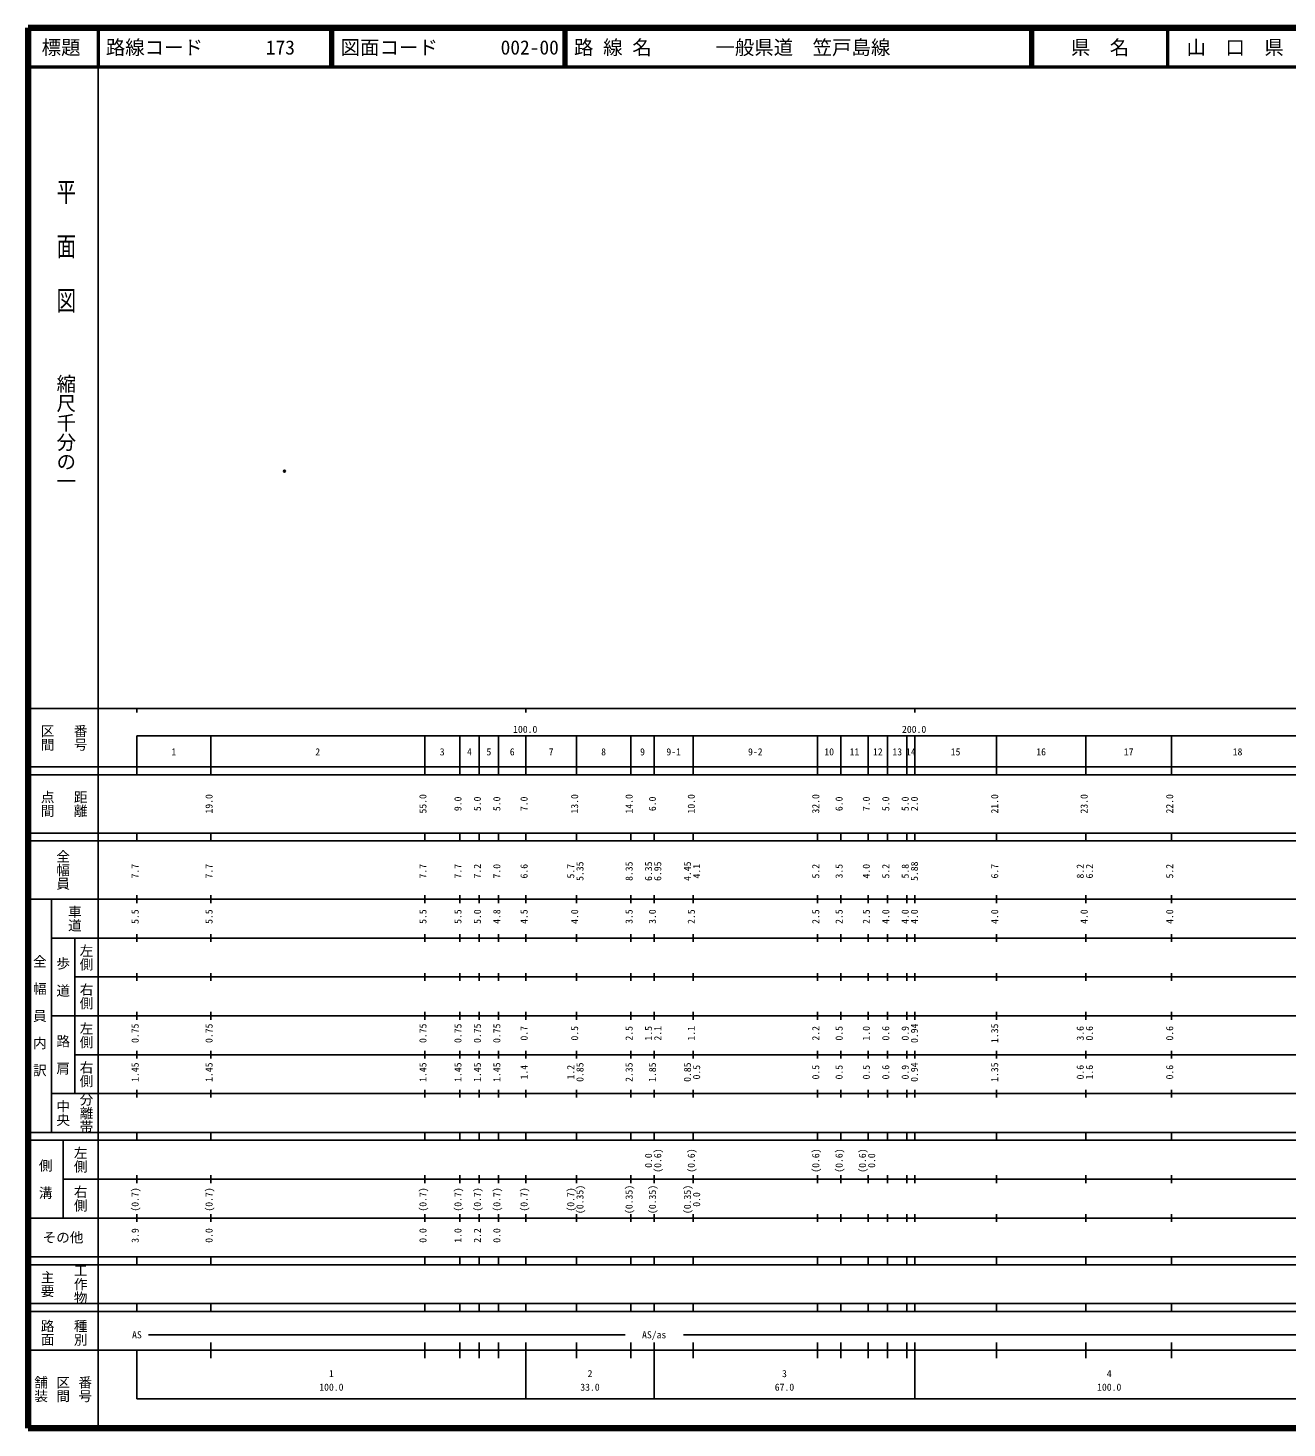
# Model space of a CAD drawing. Units: millimetres on the paper. Extents: x 40 to 680, y 20 to 380.
# Drawn here: x 40 to 363.7, y 20 to 380 of the extents above; entities that cross this region are included whole.
import ezdxf
from ezdxf.enums import TextEntityAlignment as Align

# ---------------------------------------------------------------- set-up
doc = ezdxf.new("R2010")
doc.units = ezdxf.units.MM
doc.header["$PDMODE"] = 32
doc.header["$PDSIZE"] = 0.5
doc.layers.add('M-OTRS', color=6, linetype='Continuous')
doc.layers.add('M-TTL-TXT', color=7, linetype='Continuous')
for name, color, linetype, lineweight in [('M-TTL', 2, 'Continuous', 140), ('M-TTL-BAND', 7, 'Continuous', 25), ('M-TTL-LINE', 7, 'Continuous', 50)]:
    doc.layers.add(name, color=color, linetype=linetype, lineweight=lineweight)
doc.styles.add('@ＭＳ ゴシック', font='')
doc.styles.add('ＭＳ ゴシック', font='')
doc.styles.get('@ＭＳ ゴシック').set_extended_font_data('@MS Gothic')
doc.styles.get('ＭＳ ゴシック').set_extended_font_data('MS Gothic')

msp = doc.modelspace()

# ---------------------------------------------------------------- linework, layer by layer
at = {"layer": 'M-OTRS'}
msp.add_point((105.935, 266.072), dxfattribs=at)
at = {"layer": 'M-TTL'}
for p, q in [((40, 380), (40, 20)), ((680, 380), (40, 380)), ((40, 20), (680, 20))]:
    msp.add_line(p, q, dxfattribs=at)
at = {"layer": 'M-TTL-BAND'}
for p, q in [((58, 370), (58, 20)), ((40, 205), (579, 205)), ((68, 205), (68, 204)), ((168, 205), (168, 204)), ((268, 205), (268, 204)), ((68, 198), (579, 198)), ((68, 198), (68, 188)), ((87, 188), (87, 198)), ((142, 188), (142, 198)), ((151, 188), (151, 198)), ((156, 188), (156, 198)), ((161, 188), (161, 198)), ((168, 188), (168, 198)), ((181, 188), (181, 198)), ((195, 188), (195, 198)), ((201, 188), (201, 198)), ((211, 188), (211, 198)), ((243, 188), (243, 198)), ((249, 188), (249, 198)), ((256, 188), (256, 198)), ((261, 188), (261, 198)), ((266, 188), (266, 198)), ((268, 188), (268, 198)), ((289, 188), (289, 198)), ((312, 188), (312, 198)), ((334, 188), (334, 198)), ((40, 190), (579, 190)), ((40, 188), (579, 188)), ((40, 173), (579, 173)), ((68, 171), (68, 173)), ((87, 171), (87, 173)), ((142, 171), (142, 173)), ((151, 171), (151, 173)), ((156, 171), (156, 173)), ((161, 171), (161, 173)), ((168, 171), (168, 173)), ((181, 171), (181, 173)), ((195, 171), (195, 173)), ((201, 171), (201, 173)), ((211, 171), (211, 173)), ((243, 171), (243, 173)), ((249, 171), (249, 173)), ((256, 171), (256, 173)), ((261, 171), (261, 173)), ((266, 171), (266, 173)), ((268, 171), (268, 173)), ((289, 171), (289, 173)), ((312, 171), (312, 173)), ((334, 171), (334, 173)), ((40, 171), (579, 171)), ((40, 156), (579, 156)), ((46, 96), (46, 156)), ((68, 155), (68, 157)), ((87, 155), (87, 157)), ((142, 155), (142, 157)), ((151, 155), (151, 157)), ((156, 155), (156, 157)), ((161, 155), (161, 157)), ((168, 155), (168, 157)), ((181, 155), (181, 157)), ((195, 155), (195, 157)), ((201, 155), (201, 157)), ((211, 155), (211, 157)), ((243, 155), (243, 157)), ((249, 155), (249, 157)), ((256, 155), (256, 157)), ((261, 155), (261, 157)), ((266, 155), (266, 157)), ((268, 155), (268, 157)), ((289, 155), (289, 157)), ((312, 155), (312, 157)), ((334, 155), (334, 157)), ((46, 146), (579, 146)), ((52, 146), (52, 106)), ((68, 145), (68, 147)), ((87, 145), (87, 147)), ((142, 145), (142, 147)), ((151, 145), (151, 147)), ((156, 145), (156, 147)), ((161, 145), (161, 147)), ((168, 145), (168, 147)), ((181, 145), (181, 147)), ((195, 145), (195, 147)), ((201, 145), (201, 147)), ((211, 145), (211, 147)), ((243, 145), (243, 147)), ((249, 145), (249, 147)), ((256, 145), (256, 147)), ((261, 145), (261, 147)), ((266, 145), (266, 147)), ((268, 145), (268, 147)), ((289, 145), (289, 147)), ((312, 145), (312, 147)), ((334, 145), (334, 147)), ((68, 135), (68, 137)), ((87, 135), (87, 137)), ((142, 135), (142, 137)), ((151, 135), (151, 137)), ((156, 135), (156, 137)), ((161, 135), (161, 137)), ((168, 135), (168, 137)), ((181, 135), (181, 137)), ((195, 135), (195, 137)), ((201, 135), (201, 137)), ((211, 135), (211, 137)), ((243, 135), (243, 137)), ((249, 135), (249, 137)), ((256, 135), (256, 137)), ((261, 135), (261, 137)), ((266, 135), (266, 137)), ((268, 135), (268, 137)), ((289, 135), (289, 137)), ((312, 135), (312, 137)), ((334, 135), (334, 137)), ((52, 136), (579, 136)), ((46, 126), (579, 126)), ((68, 125), (68, 127)), ((87, 125), (87, 127)), ((142, 125), (142, 127)), ((151, 125), (151, 127)), ((156, 125), (156, 127)), ((161, 125), (161, 127)), ((168, 125), (168, 127)), ((181, 125), (181, 127)), ((195, 125), (195, 127)), ((201, 125), (201, 127)), ((211, 125), (211, 127)), ((243, 125), (243, 127)), ((249, 125), (249, 127)), ((256, 125), (256, 127)), ((261, 125), (261, 127)), ((266, 125), (266, 127)), ((268, 125), (268, 127)), ((289, 125), (289, 127)), ((312, 125), (312, 127)), ((334, 125), (334, 127)), ((52, 116), (579, 116)), ((68, 115), (68, 117)), ((87, 115), (87, 117)), ((142, 115), (142, 117)), ((151, 115), (151, 117)), ((156, 115), (156, 117)), ((161, 115), (161, 117)), ((168, 115), (168, 117)), ((181, 115), (181, 117)), ((195, 115), (195, 117)), ((201, 115), (201, 117)), ((211, 115), (211, 117)), ((243, 115), (243, 117)), ((249, 115), (249, 117)), ((256, 115), (256, 117)), ((261, 115), (261, 117)), ((266, 115), (266, 117)), ((268, 115), (268, 117)), ((289, 115), (289, 117)), ((312, 115), (312, 117)), ((334, 115), (334, 117)), ((46, 106), (579, 106)), ((68, 105), (68, 107)), ((87, 105), (87, 107)), ((142, 105), (142, 107)), ((151, 105), (151, 107)), ((156, 105), (156, 107)), ((161, 105), (161, 107)), ((168, 105), (168, 107)), ((181, 105), (181, 107)), ((195, 105), (195, 107)), ((201, 105), (201, 107)), ((211, 105), (211, 107)), ((243, 105), (243, 107)), ((249, 105), (249, 107)), ((256, 105), (256, 107)), ((261, 105), (261, 107)), ((266, 105), (266, 107)), ((268, 105), (268, 107)), ((289, 105), (289, 107)), ((312, 105), (312, 107)), ((334, 105), (334, 107)), ((40, 96), (579, 96)), ((40, 94), (579, 94)), ((49, 94), (49, 74)), ((68, 94), (68, 96)), ((87, 94), (87, 96)), ((142, 94), (142, 96)), ((151, 94), (151, 96)), ((156, 94), (156, 96)), ((161, 94), (161, 96)), ((168, 94), (168, 96)), ((181, 94), (181, 96)), ((195, 94), (195, 96)), ((201, 94), (201, 96)), ((211, 94), (211, 96)), ((243, 94), (243, 96)), ((249, 94), (249, 96)), ((256, 94), (256, 96)), ((261, 94), (261, 96)), ((266, 94), (266, 96)), ((268, 94), (268, 96)), ((289, 94), (289, 96)), ((312, 94), (312, 96)), ((334, 94), (334, 96)), ((49, 84), (579, 84)), ((68, 83), (68, 85)), ((87, 83), (87, 85)), ((142, 83), (142, 85)), ((151, 83), (151, 85)), ((156, 83), (156, 85)), ((161, 83), (161, 85)), ((168, 83), (168, 85)), ((181, 83), (181, 85)), ((195, 83), (195, 85)), ((201, 83), (201, 85)), ((211, 83), (211, 85)), ((243, 83), (243, 85)), ((249, 83), (249, 85)), ((256, 83), (256, 85)), ((261, 83), (261, 85)), ((266, 83), (266, 85)), ((268, 83), (268, 85)), ((289, 83), (289, 85)), ((312, 83), (312, 85)), ((334, 83), (334, 85)), ((40, 74), (579, 74)), ((68, 73), (68, 75)), ((87, 73), (87, 75)), ((142, 73), (142, 75)), ((151, 73), (151, 75)), ((156, 73), (156, 75)), ((161, 73), (161, 75)), ((168, 73), (168, 75)), ((181, 73), (181, 75)), ((195, 73), (195, 75)), ((201, 73), (201, 75)), ((211, 73), (211, 75)), ((243, 73), (243, 75)), ((249, 73), (249, 75)), ((256, 73), (256, 75)), ((261, 73), (261, 75)), ((266, 73), (266, 75)), ((268, 73), (268, 75)), ((289, 73), (289, 75)), ((312, 73), (312, 75)), ((334, 73), (334, 75)), ((40, 64), (579, 64)), ((40, 62), (579, 62)), ((68, 62), (68, 64)), ((87, 62), (87, 64)), ((142, 62), (142, 64)), ((151, 62), (151, 64)), ((156, 62), (156, 64)), ((161, 62), (161, 64)), ((168, 62), (168, 64)), ((181, 62), (181, 64)), ((195, 62), (195, 64)), ((201, 62), (201, 64)), ((211, 62), (211, 64)), ((243, 62), (243, 64)), ((249, 62), (249, 64)), ((256, 62), (256, 64)), ((261, 62), (261, 64)), ((266, 62), (266, 64)), ((268, 62), (268, 64)), ((289, 62), (289, 64)), ((312, 62), (312, 64)), ((334, 62), (334, 64)), ((40, 52), (579, 52)), ((68, 50), (68, 52)), ((87, 50), (87, 52)), ((142, 50), (142, 52)), ((151, 50), (151, 52)), ((156, 50), (156, 52)), ((161, 50), (161, 52)), ((168, 50), (168, 52)), ((181, 50), (181, 52)), ((195, 50), (195, 52)), ((201, 50), (201, 52)), ((211, 50), (211, 52)), ((243, 50), (243, 52)), ((249, 50), (249, 52)), ((256, 50), (256, 52)), ((261, 50), (261, 52)), ((266, 50), (266, 52)), ((268, 50), (268, 52)), ((289, 50), (289, 52)), ((312, 50), (312, 52)), ((334, 50), (334, 52)), ((40, 50), (579, 50)), ((71, 44), (193.5, 44)), ((208.5, 44), (565, 44)), ((40, 40), (579, 40)), ((68, 40), (68, 27.5)), ((87, 38), (87, 42)), ((142, 38), (142, 42)), ((151, 38), (151, 42)), ((156, 38), (156, 42)), ((161, 38), (161, 42)), ((168, 27.5), (168, 42)), ((181, 38), (181, 42)), ((195, 38), (195, 42)), ((201, 27.5), (201, 42)), ((211, 38), (211, 42)), ((243, 38), (243, 42)), ((249, 38), (249, 42)), ((256, 38), (256, 42)), ((261, 38), (261, 42)), ((266, 38), (266, 42)), ((268, 27.5), (268, 42)), ((289, 38), (289, 42)), ((312, 38), (312, 42)), ((334, 38), (334, 42)), ((68, 27.5), (579, 27.5))]:
    msp.add_line(p, q, dxfattribs=at)
at = {"layer": 'M-TTL-LINE'}
for p, q in [((58, 380), (58, 370)), ((117.75, 380), (117.75, 370)), ((118.25, 380), (118.25, 370)), ((177.75, 380), (177.75, 370)), ((178.25, 380), (178.25, 370)), ((297.75, 380), (297.75, 370)), ((298.25, 380), (298.25, 370)), ((333, 380), (333, 370)), ((40, 370), (680, 370))]:
    msp.add_line(p, q, dxfattribs=at)

# ---------------------------------------------------------------- texts
at = {"layer": 'M-TTL-BAND', "style": '@ＭＳ ゴシック', "width": 1.4}
msp.add_text('平  面  図', height=3.666, rotation=270, dxfattribs=at).set_placement((49.777, 306.475), align=Align.MIDDLE_RIGHT)
at = {"layer": 'M-TTL-BAND', "style": '@ＭＳ ゴシック'}
msp.add_text('縮尺千分の一', height=3.666, rotation=270, dxfattribs=at).set_placement((49.777, 261.03), align=Align.MIDDLE_RIGHT)
for s, p in [('区間', (45, 197.5)), ('番号', (53.5, 197.5)), ('点間', (45, 180.5)), ('距離', (53.5, 180.5)), ('全幅員', (49, 163.5)), ('車道', (52, 151)), ('左側', (55, 141)), ('全\u3000幅\u3000員\u3000内\u3000訳', (43, 126)), ('歩\u3000道', (49, 136)), ('右側', (55, 131)), ('左側', (55, 121)), ('路\u3000肩', (49, 116)), ('右側', (55, 111)), ('分離帯', (55, 101)), ('中央', (49, 101)), ('左側', (53.5, 89)), ('側\u3000溝', (44.5, 84)), ('右側', (53.5, 79)), ('工作物', (53.5, 57)), ('主要', (45, 57)), ('路面', (45, 44.5)), ('種別', (53.5, 44.5)), ('舗装', (43.333, 30)), ('区間', (49, 30)), ('番号', (54.667, 30))]:
    msp.add_text(s, height=2.566, rotation=270, dxfattribs=at).set_placement(p, align=Align.MIDDLE_CENTER)
at = {"layer": 'M-TTL-BAND', "style": 'ＭＳ ゴシック'}
for s, p in [('100.0', (167.844, 198.195)), ('200.0', (267.844, 198.195)), ('1', (77.5, 192.405)), ('2', (114.5, 192.405)), ('3', (146.5, 192.405)), ('4', (153.5, 192.405)), ('5', (158.5, 192.405)), ('6', (164.5, 192.405)), ('7', (174.5, 192.405)), ('8', (188, 192.405)), ('9', (198, 192.405)), ('9-1', (206, 192.405)), ('9-2', (227, 192.405)), ('10', (246, 192.405)), ('11', (252.5, 192.405)), ('12', (258.5, 192.405)), ('13', (263.5, 192.405)), ('14', (267, 192.405)), ('15', (278.5, 192.405)), ('16', (300.5, 192.405)), ('17', (323, 192.405)), ('18', (351, 192.405)), ('AS', (68, 42.5)), ('AS/as', (201, 42.5)), ('1', (118, 32.523)), ('2', (184.5, 32.523)), ('3', (234.5, 32.523)), ('4', (318, 32.523)), ('100.0', (118, 29.033)), ('33.0', (184.5, 29.033)), ('67.0', (234.5, 29.033)), ('100.0', (318, 29.033))]:
    msp.add_text(s, height=1.833, dxfattribs=at).set_placement(p, align=Align.BOTTOM_CENTER)
for s, p in [('19.0', (88, 180.5)), ('55.0', (143, 180.5)), ('9.0', (152, 180.5)), ('5.0', (157, 180.5)), ('5.0', (162, 180.5)), ('7.0', (169, 180.5)), ('13.0', (182, 180.5)), ('14.0', (196, 180.5)), ('6.0', (202, 180.5)), ('10.0', (212, 180.5)), ('32.0', (244, 180.5)), ('6.0', (250, 180.5)), ('7.0', (257, 180.5)), ('5.0', (262, 180.5)), ('5.0', (267, 180.5)), ('2.0', (269.365, 180.5)), ('21.0', (290, 180.5)), ('23.0', (313, 180.5)), ('22.0', (335, 180.5)), ('7.7', (69, 163.174)), ('7.7', (88, 163.174)), ('7.7', (143, 163.174)), ('7.7', (152, 163.174)), ('7.2', (157, 163.174)), ('7.0', (162, 163.174)), ('6.6', (169, 163.174)), ('5.7', (181, 163.174)), ('5.35', (183.37, 163.174)), ('8.35', (196, 163.174)), ('6.35', (201, 163.174)), ('6.95', (203.37, 163.174)), ('4.45', (211, 163.174)), ('4.1', (213.37, 163.174)), ('5.2', (244, 163.174)), ('3.5', (250, 163.174)), ('4.0', (257, 163.174)), ('5.2', (262, 163.174)), ('5.8', (267, 163.174)), ('5.88', (269.365, 163.174)), ('6.7', (290, 163.174)), ('8.2', (312, 163.174)), ('6.2', (314.37, 163.174)), ('5.2', (335, 163.174)), ('5.5', (69, 151.5)), ('5.5', (88, 151.5)), ('5.5', (143, 151.5)), ('5.5', (152, 151.5)), ('5.0', (157, 151.5)), ('4.8', (162, 151.5)), ('4.5', (169, 151.5)), ('4.0', (182, 151.5)), ('3.5', (196, 151.5)), ('3.0', (202, 151.5)), ('2.5', (212, 151.5)), ('2.5', (244, 151.5)), ('2.5', (250, 151.5)), ('2.5', (257, 151.5)), ('4.0', (262, 151.5)), ('4.0', (267, 151.5)), ('4.0', (269.365, 151.5)), ('4.0', (290, 151.5)), ('4.0', (313, 151.5)), ('4.0', (335, 151.5)), ('0.75', (69, 121.5)), ('0.75', (88, 121.5)), ('0.75', (143, 121.5)), ('0.75', (152, 121.5)), ('0.75', (157, 121.5)), ('0.75', (162, 121.5)), ('0.7', (169, 121.5)), ('0.5', (182, 121.5)), ('2.5', (196, 121.5)), ('1.5', (201, 121.5)), ('2.1', (203.37, 121.5)), ('1.1', (212, 121.5)), ('2.2', (244, 121.5)), ('0.5', (250, 121.5)), ('1.0', (257, 121.5)), ('0.6', (262, 121.5)), ('0.9', (267, 121.5)), ('0.94', (269.365, 121.5)), ('1.35', (290, 121.5)), ('3.6', (312, 121.5)), ('0.6', (314.37, 121.5)), ('0.6', (335, 121.5)), ('1.45', (69, 111.5)), ('1.45', (88, 111.5)), ('1.45', (143, 111.5)), ('1.45', (152, 111.5)), ('1.45', (157, 111.5)), ('1.45', (162, 111.5)), ('1.4', (169, 111.5)), ('1.2', (181, 111.5)), ('0.85', (183.37, 111.5)), ('2.35', (196, 111.5)), ('1.85', (202, 111.5)), ('0.85', (211, 111.5)), ('0.5', (213.37, 111.5)), ('0.5', (244, 111.5)), ('0.5', (250, 111.5)), ('0.5', (257, 111.5)), ('0.6', (262, 111.5)), ('0.9', (267, 111.5)), ('0.94', (269.365, 111.5)), ('1.35', (290, 111.5)), ('0.6', (312, 111.5)), ('1.6', (314.37, 111.5)), ('0.6', (335, 111.5)), ('0.0', (201, 88.764)), ('(0.6)', (203.37, 88.764)), ('(0.6)', (212, 88.764)), ('(0.6)', (244, 88.764)), ('(0.6)', (250, 88.764)), ('(0.6)', (256, 88.764)), ('0.0', (258.37, 88.764)), ('(0.7)', (69, 78.764)), ('(0.7)', (88, 78.764)), ('(0.7)', (143, 78.764)), ('(0.7)', (152, 78.764)), ('(0.7)', (157, 78.764)), ('(0.7)', (162, 78.764)), ('(0.7)', (169, 78.764)), ('(0.7)', (181, 78.764)), ('(0.35)', (183.37, 78.764)), ('(0.35)', (196, 78.764)), ('(0.35)', (202, 78.764)), ('(0.35)', (211, 78.764)), ('0.0', (213.37, 78.764)), ('3.9', (69, 69.5)), ('0.0', (88, 69.5)), ('0.0', (143, 69.5)), ('1.0', (152, 69.5)), ('2.2', (157, 69.5)), ('0.0', (162, 69.5))]:
    msp.add_text(s, height=1.833, rotation=90, dxfattribs=at).set_placement(p, align=Align.BOTTOM_CENTER)
msp.add_text('その他', height=2.566, dxfattribs=at).set_placement((49, 69), align=Align.MIDDLE_CENTER)
at = {"layer": 'M-TTL-TXT', "style": 'ＭＳ ゴシック'}
for s, p in [('標題', (48.5, 375)), ('県\u3000名', (315.625, 375)), ('山\u3000口\u3000県', (350.375, 375))]:
    msp.add_text(s, height=3.666, dxfattribs=at).set_placement(p, align=Align.MIDDLE_CENTER)
for s, p in [('路線コード', (60, 375)), ('173', (101.142, 375)), ('図面コード', (120.38, 375)), ('002-00', (161.521, 375)), ('路 線 名', (180.38, 375)), ('一般県道\u3000笠戸島線', (216.734, 375))]:
    msp.add_text(s, height=3.666, dxfattribs=at).set_placement(p, align=Align.MIDDLE_LEFT)

doc.saveas('drawing.dxf')
